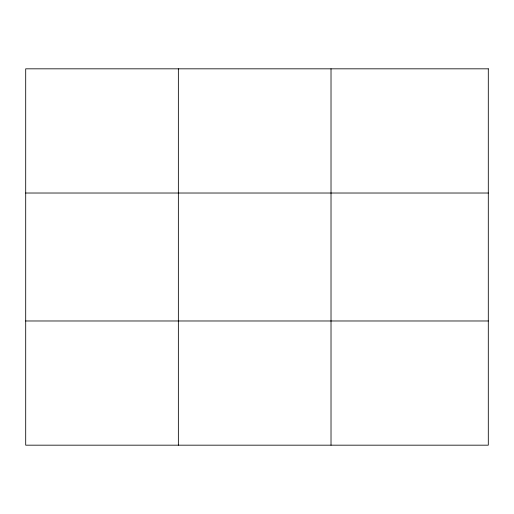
<?xml version="1.0" encoding="UTF-8"?>
<svg xmlns="http://www.w3.org/2000/svg" width="514" height="514" viewBox="0 0 514 514"><rect width="100%" height="100%" fill="white"/><g stroke="black" fill="none" stroke-linecap="round" stroke-linejoin="round"><path stroke-width="0.77" d="M331.016 68.825L331.016 445.175M25.7 193.02L488.3 193.02M25.7 320.98L488.3 320.98M178.358 68.825L178.358 445.175M488.3 68.825L488.3 445.175L25.7 445.175L25.7 68.825L488.3 68.825"/></g></svg>
